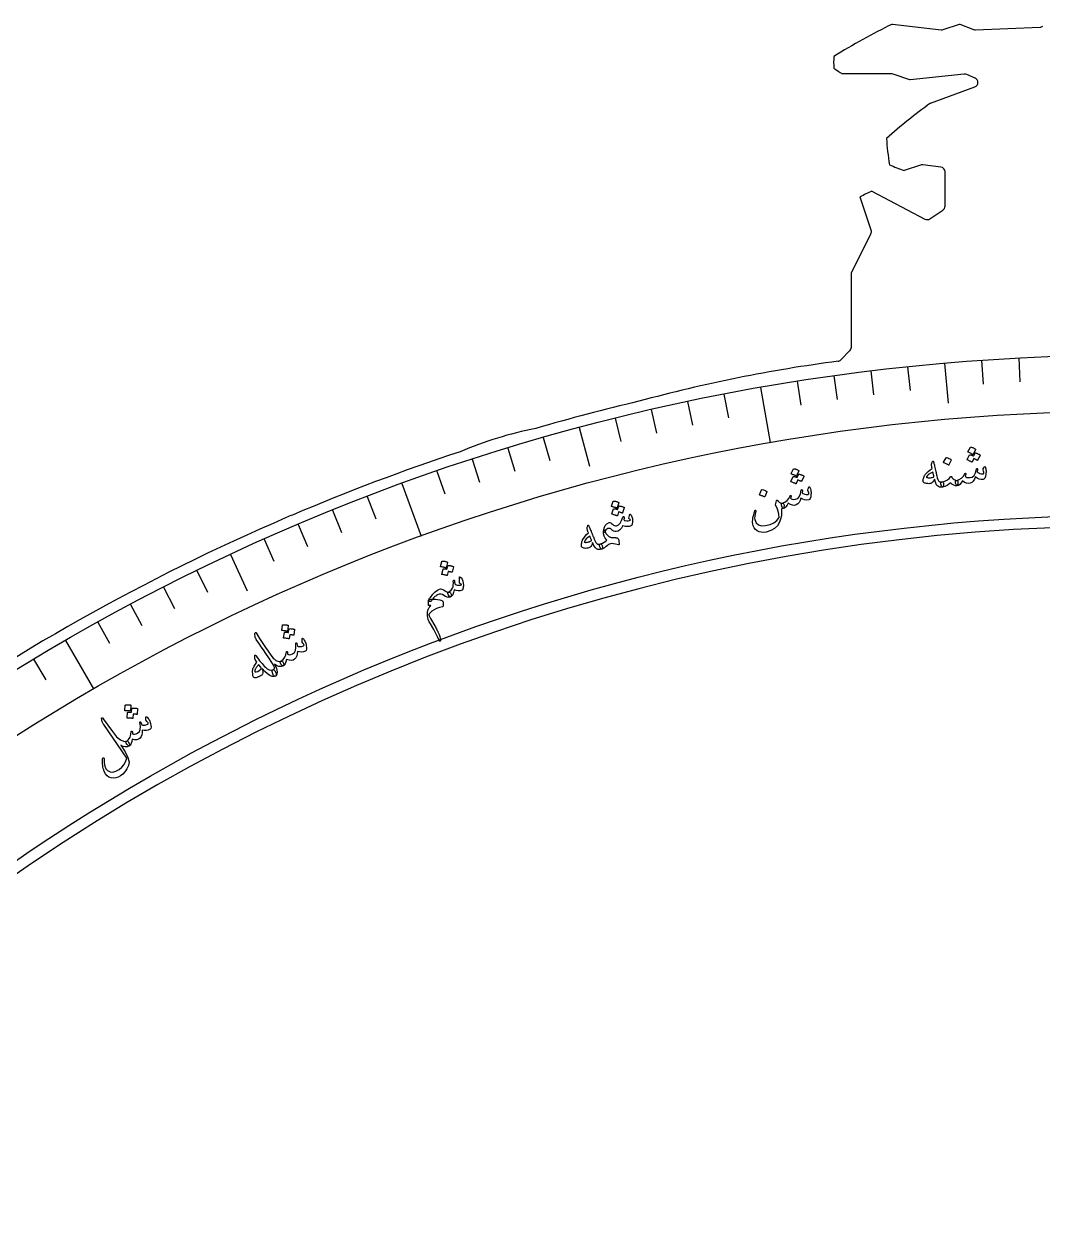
# Model space of a CAD drawing. Header units: millimetres. Extents: x -68 to 67, y -67 to 79.
# Drawn here: x -34.89 to -2.75, y 39.54 to 77.59 of the extents above; entities that cross this region are included whole.
import ezdxf

# ---------------------------------------------------------------- set-up
doc = ezdxf.new("R2010")
doc.units = ezdxf.units.MM
for name, color, linetype in [('CUT_INNER', 6, 'Continuous'), ('CUT_OUTER', 1, 'Continuous'), ('ENGRAVE', 7, 'Continuous'), ('ENGRAVE_FINE', 8, 'Continuous'), ('TEXT', 5, 'Continuous')]:
    doc.layers.add(name, color=color, linetype=linetype)

msp = doc.modelspace()

# ---------------------------------------------------------------- linework, layer by layer
at = {"layer": 'CUT_INNER'}
msp.add_arc((0.0001, -0.0002), 61.7624, 92.285139, 12.656461, dxfattribs=at)
at = {"layer": 'CUT_OUTER'}
for points in [[(-7.5012, 77.589), (-7.4974, 77.5888), (-5.9644, 77.4088)], [(-5.8996, 77.4155), (-5.3806, 77.588), (-5.3771, 77.589), (-5.3736, 77.5878), (-4.9453, 77.4169)], [(-4.8832, 77.4063), (-2.8401, 77.4946)], [(-7.5256, 76.0192), (-9.0676, 76.0192), (-9.0713, 76.0194)], [(-5.2309, 76.0151), (-6.9431, 75.8353), (-6.9471, 75.8351), (-6.9509, 75.8362), (-7.4782, 76.0115)], [(-4.892, 75.8907), (-5.1562, 76.0038)], [(-6.3003, 75.0956), (-6.2967, 75.0972), (-4.8992, 75.6121)], [(-6.6095, 73.1457), (-7.1278, 72.9727), (-7.1314, 72.9717)], [(-5.9701, 73.0805), (-6.5434, 73.1523)], [(-5.8387, 71.8516), (-5.8387, 72.9316)], [(-8.1473, 72.3254), (-8.1441, 72.3239), (-6.4719, 71.4431)], [(-8.1669, 71.0913), (-8.516, 72.1372), (-8.5169, 72.1405)], [(-6.3187, 71.451), (-5.9055, 71.7269)], [(-8.7939, 67.4001), (-8.7939, 69.7362), (-8.7937, 69.7396), (-8.7923, 69.7428), (-8.1751, 70.9767)], [(-9.1304, 67.0015), (-8.8378, 67.2941)]]:
    msp.add_lwpolyline(points, dxfattribs=at)
for centre, radius, start, end in [((2.0102, 58.1109), 21.6763, 116.02678, 121.59987), ((-5.9469, 77.5578), 0.15, 263.30588, 288.39307), ((-4.8897, 77.5562), 0.15, 248.24193, 272.47454), ((-2.8466, 77.6445), 0.15, 272.47454, 308.70065), ((-5.6274, 76.3888), 3.725, 177.16143, 182.8399), ((-7.3487, 78.8964), 3.3534, 233.40227, 239.0894), ((-7.5256, 75.8692), 0.15, 71.60693, 90), ((-5.2152, 75.8659), 0.15, 66.83029, 95.99409), ((-4.951, 75.7528), 0.15, 290.2269, 66.83029), ((3.9793, 60.8292), 17.5842, 125.77456, 131.5568), ((0.7851, 74.5094), 8.4865, 183.52703, 189.17246), ((-5.5361, 77.6229), 4.9171, 245.27297, 251.06888), ((-6.562, 73.0034), 0.15, 82.86209, 108.45588), ((-5.9887, 72.9316), 0.15, 360, 82.86209), ((-6.4099, 68.3885), 4.3033, 113.81215, 119.31762), ((-5.9887, 71.8516), 0.15, 303.72227, 360), ((-6.402, 71.5758), 0.15, 242.22238, 303.72227), ((-8.3092, 71.0438), 0.15, 333.42298, 18.45588), ((-8.9439, 67.4001), 0.15, 315, 0), ((-9.2365, 67.1075), 0.15, 280.73818, 315), ((-3.2237, 20.8955), 46.4518, 97.40256, 105.31558), ((-0.1552, 0.5838), 66.8959, 103.25483, 106.138335), ((-16.3985, 53.0248), 12.0503, 101.25034, 113.11829), ((-0.0874, 0.2382), 67.2463, 108.235035, 113.057868), ((-0.0011, 0.0012), 67.4984, 113.224605, 137.812648), ((-26.0329, 60.9236), 1.2516, 108.26127, 117.87993)]:
    msp.add_arc(centre, radius, start, end, dxfattribs=at)
at = {"layer": 'ENGRAVE'}
for points in [[(-5.853, 66.9002), (-5.743, 65.6428)], [(-11.6615, 66.1355), (-11.3546, 64.3952)], [(-17.3812, 64.8675), (-17.0545, 63.6482)], [(-22.9686, 63.1058), (-22.3642, 61.4452)], [(-28.3812, 60.8638), (-27.8478, 59.7198)], [(-33.5779, 58.1586), (-32.6943, 56.6282)]]:
    msp.add_lwpolyline(points, dxfattribs=at)
for radius in [67.1557, 65.3886, 62.1068]:
    msp.add_circle((0, 0), radius, dxfattribs=at)
at = {"layer": 'ENGRAVE_FINE'}
for points in [[(-4.6845, 66.9922), (-4.6317, 66.2367)], [(-3.5147, 67.0637), (-3.475, 66.3074)], [(-8.1842, 66.6552), (-8.0919, 65.9035)], [(-7.0197, 66.7879), (-6.9405, 66.0347)], [(-10.5055, 66.329), (-10.387, 65.5809)], [(-9.3463, 66.5022), (-9.2409, 65.7522)], [(-12.8139, 65.9219), (-12.6694, 65.1785)], [(-13.9625, 65.6882), (-13.805, 64.9474)], [(-16.2464, 65.1609), (-16.0632, 64.4261)], [(-15.1068, 65.4346), (-14.9364, 64.6966)], [(-18.5106, 64.5543), (-18.3019, 63.8262)], [(-19.6344, 64.2214), (-19.413, 63.4971)], [(-20.7523, 63.8689), (-20.5182, 63.1486)], [(-21.8638, 63.497), (-21.6172, 62.7809)], [(-24.0665, 62.6953), (-23.7951, 61.9882)], [(-25.157, 62.2657), (-24.8733, 61.5635)], [(-26.2398, 61.8172), (-25.9439, 61.12)], [(-27.3147, 61.3498), (-27.0067, 60.658)], [(-29.4391, 60.3592), (-29.1071, 59.6785)], [(-30.4881, 59.8362), (-30.1442, 59.1614)], [(-31.5277, 59.295), (-31.1722, 58.6263)], [(-32.5578, 58.7357), (-32.1906, 58.0733)], [(-34.5878, 57.5637), (-34.1977, 56.9145)]]:
    msp.add_lwpolyline(points, dxfattribs=at)
at = {"layer": 'TEXT'}
for points in [[(-5.8035, 63.9192), (-5.8013, 63.9218), (-5.7981, 63.9235), (-5.7939, 63.9243), (-5.7886, 63.9244), (-5.7504, 63.9129), (-5.7141, 63.8979), (-5.6796, 63.8794), (-5.6469, 63.8574), (-5.6437, 63.8539), (-5.642, 63.8503), (-5.642, 63.8465), (-5.6437, 63.8425), (-5.7199, 63.6917), (-5.7229, 63.688), (-5.7271, 63.6868), (-5.7325, 63.6881), (-5.739, 63.6919), (-5.7446, 63.6952), (-5.7535, 63.7001), (-5.7657, 63.7065), (-5.7811, 63.7146), (-5.7999, 63.7243), (-5.8225, 63.7355), (-5.8488, 63.7483), (-5.8789, 63.7626), (-5.8829, 63.765), (-5.8851, 63.7677), (-5.8854, 63.7705), (-5.8837, 63.7735)], [(-4.8883, 64.0658), (-4.8861, 64.0683), (-4.8829, 64.07), (-4.8787, 64.0708), (-4.8734, 64.0707), (-4.8542, 64.0652), (-4.8355, 64.0589), (-4.8173, 64.0519), (-4.7997, 64.0441), (-4.7825, 64.0354), (-4.7656, 64.0258), (-4.749, 64.0152), (-4.7327, 64.0036), (-4.7294, 64), (-4.7278, 63.9959), (-4.7279, 63.9916), (-4.7295, 63.9868), (-4.8099, 63.8369), (-4.8122, 63.8349), (-4.8159, 63.8346), (-4.8209, 63.8361), (-4.8272, 63.8394), (-4.8314, 63.8417), (-4.8379, 63.8452), (-4.8468, 63.85), (-4.858, 63.856), (-4.8716, 63.8631), (-4.8875, 63.8713), (-4.9058, 63.8804), (-4.9264, 63.8905), (-4.9846, 63.78), (-4.9877, 63.7771), (-4.9919, 63.7766), (-4.9973, 63.7783), (-5.0038, 63.7823), (-5.0094, 63.7856), (-5.0182, 63.7906), (-5.0303, 63.7972), (-5.0456, 63.8055), (-5.0644, 63.8154), (-5.0868, 63.8268), (-5.113, 63.8399), (-5.1429, 63.8545), (-5.1461, 63.8571), (-5.1476, 63.8598), (-5.1475, 63.8627), (-5.1457, 63.8657), (-5.0636, 64.0086), (-5.0614, 64.0111), (-5.0582, 64.0128), (-5.0539, 64.0136), (-5.0487, 64.0136), (-5.0351, 64.0097), (-5.0215, 64.0055), (-5.0081, 64.0009), (-4.9947, 63.996), (-4.9816, 63.9906), (-4.9688, 63.9845), (-4.9563, 63.9779), (-4.9441, 63.9706)], [(-5.0348, 64.2514), (-5.0326, 64.2539), (-5.0294, 64.2556), (-5.0251, 64.2564), (-5.0199, 64.2563), (-5.0005, 64.2508), (-4.9818, 64.2446), (-4.9636, 64.2376), (-4.9459, 64.2299), (-4.9286, 64.2212), (-4.9117, 64.2117), (-4.895, 64.2011), (-4.8786, 64.1896), (-4.8745, 64.1853), (-4.8722, 64.1811), (-4.8719, 64.1769), (-4.8735, 64.1729), (-4.9538, 64.0229), (-4.957, 64.02), (-4.9612, 64.0194), (-4.9666, 64.0212), (-4.9731, 64.0251), (-4.9788, 64.0285), (-4.9876, 64.0335), (-4.9997, 64.0401), (-5.0151, 64.0484), (-5.0339, 64.0583), (-5.0565, 64.0698), (-5.0827, 64.0828), (-5.1127, 64.0975), (-5.1167, 64.1), (-5.1189, 64.1027), (-5.1191, 64.1055), (-5.1174, 64.1085)], [(-10.6231, 63.5668), (-10.6211, 63.5695), (-10.618, 63.5715), (-10.6139, 63.5726), (-10.6086, 63.573), (-10.5889, 63.5693), (-10.5697, 63.5647), (-10.5509, 63.5593), (-10.5326, 63.5531), (-10.5147, 63.5461), (-10.4969, 63.538), (-10.4794, 63.5289), (-10.4621, 63.5189), (-10.4576, 63.5149), (-10.455, 63.5109), (-10.4543, 63.5069), (-10.4555, 63.5027), (-10.5225, 63.3462), (-10.5253, 63.3431), (-10.5295, 63.3422), (-10.535, 63.3434), (-10.5419, 63.3468), (-10.5478, 63.3497), (-10.5571, 63.3539), (-10.5697, 63.3594), (-10.5857, 63.3663), (-10.6053, 63.3745), (-10.6288, 63.384), (-10.6561, 63.3947), (-10.6872, 63.4067), (-10.6915, 63.4089), (-10.6938, 63.4113), (-10.6943, 63.4141), (-10.6929, 63.4172)], [(-6.2296, 63.7956), (-6.2196, 63.8085), (-6.211, 63.8107), (-6.2037, 63.8024), (-6.1978, 63.7836), (-6.1954, 63.7721), (-6.1918, 63.7562), (-6.1871, 63.7359), (-6.1813, 63.7112), (-6.1744, 63.6819), (-6.1665, 63.6477), (-6.1577, 63.6086), (-6.148, 63.5646), (-6.1384, 63.5213), (-6.1298, 63.4826), (-6.1223, 63.4485), (-6.1158, 63.4188), (-6.1104, 63.3938), (-6.106, 63.3735), (-6.1027, 63.358), (-6.1004, 63.3473), (-6.0842, 63.2797), (-6.0652, 63.2278), (-6.0436, 63.1916), (-6.0191, 63.1711), (-6.0026, 63.1638), (-5.9831, 63.1598), (-5.9606, 63.1592), (-5.9351, 63.162), (-5.9197, 63.1609), (-5.9074, 63.1546), (-5.8982, 63.143), (-5.892, 63.1262), (-5.8884, 63.1056), (-5.8872, 63.0845), (-5.8882, 63.0629), (-5.8916, 63.0409), (-5.8968, 63.0219), (-5.9031, 63.0076), (-5.9106, 62.9979), (-5.9192, 62.9928), (-5.9682, 62.9887), (-6.0112, 62.9936), (-6.0482, 63.0076), (-6.0794, 63.0307), (-6.1071, 63.0663), (-6.1318, 63.1143), (-6.1536, 63.1746), (-6.1723, 63.2474), (-6.1944, 63.1998), (-6.2178, 63.1618), (-6.2427, 63.1334), (-6.269, 63.1145), (-6.291, 63.1065), (-6.3173, 63.1017), (-6.348, 63.0999), (-6.383, 63.1012), (-6.4202, 63.1057), (-6.4518, 63.1122), (-6.4776, 63.1208), (-6.4977, 63.1313), (-6.5145, 63.1451), (-6.5263, 63.1601), (-6.5329, 63.1764), (-6.5345, 63.1939), (-6.5324, 63.2162), (-6.5275, 63.2411), (-6.5198, 63.2687), (-6.5093, 63.299), (-6.4972, 63.3295), (-6.4864, 63.354), (-6.4769, 63.3724), (-6.4687, 63.3847), (-6.4212, 63.4365), (-6.3686, 63.4859), (-6.311, 63.5329), (-6.2483, 63.5776), (-6.2543, 63.6134), (-6.2591, 63.6443), (-6.2628, 63.6704), (-6.2652, 63.6916), (-6.2659, 63.7096), (-6.2643, 63.7258), (-6.2604, 63.7405), (-6.2541, 63.7534)], [(-4.594, 63.6428), (-4.5901, 63.6459), (-4.5852, 63.6453), (-4.5793, 63.641), (-4.5724, 63.633), (-4.5647, 63.6191), (-4.5581, 63.599), (-4.5528, 63.5726), (-4.5487, 63.54), (-4.5454, 63.5029), (-4.5448, 63.4665), (-4.5469, 63.4308), (-4.5516, 63.396), (-4.5677, 63.3276), (-4.5875, 63.2779), (-4.6109, 63.2469), (-4.6381, 63.2345), (-4.7044, 63.2335), (-4.7668, 63.2462), (-4.8253, 63.2727), (-4.88, 63.3128), (-4.9098, 63.2406), (-4.9473, 63.1831), (-4.9925, 63.1404), (-5.0454, 63.1124), (-5.1025, 63.1026), (-5.1618, 63.1124), (-5.2236, 63.1419), (-5.2877, 63.1911), (-5.3307, 63.1253), (-5.3743, 63.0772), (-5.4183, 63.0468), (-5.4629, 63.034), (-5.4725, 63.0384), (-5.4825, 63.0532), (-5.4929, 63.0783), (-5.5038, 63.1139), (-5.5097, 63.1493), (-5.5074, 63.1761), (-5.4966, 63.1941), (-5.4776, 63.2033), (-5.3928, 63.2304), (-5.3202, 63.275), (-5.2599, 63.3372), (-5.2119, 63.4171), (-5.2093, 63.4214), (-5.2063, 63.4246), (-5.2031, 63.4267), (-5.1995, 63.4276), (-5.1949, 63.4275), (-5.1908, 63.4264), (-5.1871, 63.4243), (-5.1838, 63.4213), (-5.1812, 63.4113), (-5.1839, 63.3938), (-5.1919, 63.3688), (-5.2052, 63.3362), (-5.1824, 63.3138), (-5.1487, 63.2987), (-5.104, 63.2908), (-5.0483, 63.2902), (-4.9806, 63.3101), (-4.924, 63.362), (-4.8785, 63.4458), (-4.8442, 63.5617), (-4.8425, 63.5676), (-4.8402, 63.572), (-4.8373, 63.5747), (-4.8339, 63.5758), (-4.8285, 63.5757), (-4.8238, 63.5746), (-4.8197, 63.5726), (-4.8163, 63.5695), (-4.8136, 63.565), (-4.8118, 63.5604), (-4.811, 63.5557), (-4.8111, 63.551), (-4.824, 63.4705), (-4.8005, 63.4526), (-4.7727, 63.4374), (-4.7406, 63.4249), (-4.7043, 63.4151), (-4.6693, 63.4095), (-4.6429, 63.4097), (-4.6252, 63.4156), (-4.6163, 63.4273), (-4.6143, 63.4442), (-4.6178, 63.4678), (-4.6268, 63.4982), (-4.6412, 63.5352), (-4.64, 63.5461), (-4.6317, 63.5676), (-4.6164, 63.5998), (-4.594, 63.6428)], [(-10.4609, 63.3947), (-10.459, 63.3974), (-10.4559, 63.3993), (-10.4518, 63.4005), (-10.4465, 63.4009), (-10.4269, 63.3971), (-10.4077, 63.3924), (-10.389, 63.387), (-10.3708, 63.3808), (-10.3529, 63.3737), (-10.3352, 63.3656), (-10.3178, 63.3565), (-10.3005, 63.3464), (-10.2969, 63.343), (-10.295, 63.3391), (-10.2946, 63.3348), (-10.2959, 63.3299), (-10.3628, 63.1736), (-10.365, 63.1713), (-10.3686, 63.1707), (-10.3737, 63.1718), (-10.3803, 63.1745), (-10.3847, 63.1765), (-10.3915, 63.1794), (-10.4007, 63.1834), (-10.4125, 63.1884), (-10.4266, 63.1943), (-10.4432, 63.201), (-10.4622, 63.2085), (-10.4836, 63.2168), (-10.5319, 63.1016), (-10.5347, 63.0985), (-10.5389, 63.0976), (-10.5444, 63.0988), (-10.5512, 63.1022), (-10.5571, 63.105), (-10.5663, 63.1092), (-10.5789, 63.1148), (-10.5949, 63.1217), (-10.6145, 63.1299), (-10.6378, 63.1393), (-10.6651, 63.1501), (-10.6961, 63.1621), (-10.6995, 63.1643), (-10.7013, 63.1669), (-10.7014, 63.1698), (-10.6999, 63.1729), (-10.6305, 63.3224), (-10.6286, 63.3252), (-10.6255, 63.3271), (-10.6214, 63.3283), (-10.6161, 63.3287), (-10.6022, 63.326), (-10.5884, 63.323), (-10.5746, 63.3197), (-10.5609, 63.3159), (-10.5473, 63.3117), (-10.534, 63.3068), (-10.521, 63.3012), (-10.5082, 63.295)], [(-6.2238, 63.4642), (-6.2898, 63.4342), (-6.3448, 63.3996), (-6.3888, 63.3607), (-6.422, 63.3174), (-6.4239, 63.3117), (-6.4233, 63.3068), (-6.4201, 63.3026), (-6.4144, 63.2992), (-6.394, 63.2928), (-6.3721, 63.2885), (-6.3487, 63.2864), (-6.324, 63.2864), (-6.2978, 63.2886), (-6.2701, 63.293), (-6.241, 63.2995), (-6.2104, 63.3081), (-6.2058, 63.3101), (-6.201, 63.3133), (-6.1961, 63.3177), (-6.191, 63.3233), (-6.1937, 63.3386), (-6.1967, 63.3545), (-6.2002, 63.3711), (-6.2041, 63.3884), (-6.2084, 63.4064), (-6.2131, 63.425), (-6.2183, 63.4443), (-6.2238, 63.4642)], [(-5.4776, 63.2033), (-5.4623, 63.1998), (-5.451, 63.1957), (-5.4436, 63.191), (-5.4402, 63.1857), (-5.4381, 63.1773), (-5.4367, 63.167), (-5.4361, 63.1548), (-5.4363, 63.1405), (-5.4395, 63.0947), (-5.4451, 63.0616), (-5.4529, 63.0414), (-5.4629, 63.034), (-5.5141, 63.0368), (-5.5665, 63.0539), (-5.6202, 63.0852), (-5.6752, 63.1309), (-5.7193, 63.0806), (-5.7746, 63.0408), (-5.8412, 63.0116), (-5.9192, 62.9928), (-5.9279, 62.9938), (-5.9353, 62.9984), (-5.9413, 63.0067), (-5.9461, 63.0187), (-5.9686, 63.0963), (-5.971, 63.1049), (-5.9712, 63.1145), (-5.9691, 63.125), (-5.9648, 63.1364), (-5.9594, 63.1455), (-5.9526, 63.1527), (-5.9445, 63.1583), (-5.9351, 63.162), (-5.8417, 63.1849), (-5.7662, 63.2174), (-5.7086, 63.2596), (-5.6687, 63.3115), (-5.6642, 63.3186), (-5.6585, 63.3238), (-5.6517, 63.3273), (-5.6438, 63.3289), (-5.6363, 63.3285), (-5.6307, 63.3258), (-5.6271, 63.3208), (-5.6254, 63.3135), (-5.6245, 63.3065), (-5.6233, 63.3004), (-5.6216, 63.2954), (-5.6196, 63.2913), (-5.5847, 63.2561), (-5.5494, 63.2297), (-5.5137, 63.2121), (-5.4776, 63.2033)], [(-11.623, 62.9059), (-11.6211, 62.9087), (-11.6181, 62.9107), (-11.614, 62.9119), (-11.6088, 62.9124), (-11.5698, 62.9045), (-11.5323, 62.8929), (-11.4964, 62.8776), (-11.462, 62.8587), (-11.4584, 62.8555), (-11.4564, 62.852), (-11.4561, 62.8483), (-11.4574, 62.8442), (-11.5191, 62.687), (-11.5217, 62.6831), (-11.5258, 62.6815), (-11.5312, 62.6823), (-11.5381, 62.6855), (-11.544, 62.6882), (-11.5533, 62.6923), (-11.5659, 62.6976), (-11.5819, 62.7043), (-11.6015, 62.7122), (-11.625, 62.7213), (-11.6523, 62.7315), (-11.6834, 62.743), (-11.6877, 62.7451), (-11.6901, 62.7476), (-11.6906, 62.7503), (-11.6892, 62.7535)], [(-10.1308, 62.999), (-10.1272, 63.0024), (-10.1222, 63.0023), (-10.116, 62.9985), (-10.1085, 62.9911), (-10.0995, 62.978), (-10.0913, 62.9585), (-10.0837, 62.9327), (-10.0767, 62.9006), (-10.0702, 62.8639), (-10.0665, 62.8277), (-10.0654, 62.792), (-10.0671, 62.7568), (-10.0771, 62.6873), (-10.0925, 62.6361), (-10.1132, 62.6031), (-10.1391, 62.5884), (-10.2051, 62.5816), (-10.2684, 62.5889), (-10.329, 62.6101), (-10.3869, 62.6454), (-10.4104, 62.5708), (-10.4427, 62.5103), (-10.484, 62.4637), (-10.5343, 62.4312), (-10.5902, 62.4165), (-10.6502, 62.4211), (-10.7143, 62.4451), (-10.7824, 62.4885), (-10.8196, 62.4192), (-10.8588, 62.3675), (-10.9, 62.3333), (-10.9433, 62.3167), (-10.9532, 62.3203), (-10.9645, 62.3341), (-10.9771, 62.3582), (-10.991, 62.3927), (-11, 62.4275), (-11, 62.4544), (-10.9909, 62.4732), (-10.9727, 62.4841), (-10.8906, 62.5185), (-10.8222, 62.5692), (-10.7676, 62.6365), (-10.7266, 62.7202), (-10.7244, 62.7248), (-10.7218, 62.7283), (-10.7187, 62.7306), (-10.7152, 62.7318), (-10.7107, 62.7321), (-10.7065, 62.7313), (-10.7026, 62.7296), (-10.699, 62.7269), (-10.6956, 62.7172), (-10.6968, 62.6995), (-10.7025, 62.6738), (-10.7129, 62.6402), (-10.6883, 62.6199), (-10.6534, 62.6078), (-10.6082, 62.6039), (-10.5526, 62.6081), (-10.4869, 62.6339), (-10.435, 62.6905), (-10.3971, 62.778), (-10.373, 62.8964), (-10.3718, 62.9025), (-10.3699, 62.907), (-10.3673, 62.9099), (-10.3639, 62.9113), (-10.3586, 62.9117), (-10.3538, 62.9111), (-10.3496, 62.9094), (-10.3459, 62.9066), (-10.3428, 62.9023), (-10.3406, 62.8979), (-10.3394, 62.8933), (-10.3391, 62.8886), (-10.3449, 62.8073), (-10.3199, 62.7916), (-10.2909, 62.7789), (-10.2579, 62.7692), (-10.2209, 62.7626), (-10.1854, 62.7601), (-10.1592, 62.7625), (-10.1421, 62.77), (-10.1342, 62.7824), (-10.1337, 62.7994), (-10.1393, 62.8227), (-10.1509, 62.8521), (-10.1685, 62.8877), (-10.1682, 62.8987), (-10.1618, 62.9208), (-10.1494, 62.9543), (-10.1308, 62.999)], [(-16.3056, 62.5466), (-16.3039, 62.5495), (-16.301, 62.5517), (-16.2969, 62.5533), (-16.2917, 62.5542), (-16.2717, 62.5522), (-16.2521, 62.5494), (-16.2329, 62.5457), (-16.214, 62.5412), (-16.1955, 62.5357), (-16.1771, 62.5293), (-16.1587, 62.5219), (-16.1405, 62.5134), (-16.1357, 62.5099), (-16.1327, 62.5062), (-16.1317, 62.5022), (-16.1326, 62.4979), (-16.1855, 62.336), (-16.1881, 62.3326), (-16.1922, 62.3313), (-16.1978, 62.3321), (-16.205, 62.3348), (-16.2111, 62.3371), (-16.2208, 62.3405), (-16.2339, 62.3449), (-16.2505, 62.3503), (-16.2708, 62.3567), (-16.2951, 62.364), (-16.3233, 62.3723), (-16.3555, 62.3814), (-16.3599, 62.3832), (-16.3625, 62.3854), (-16.3632, 62.3882), (-16.3621, 62.3914)], [(-16.1284, 62.3898), (-16.1267, 62.3927), (-16.1238, 62.3949), (-16.1197, 62.3964), (-16.1145, 62.3973), (-16.0945, 62.3952), (-16.075, 62.3924), (-16.0558, 62.3887), (-16.0371, 62.3841), (-16.0186, 62.3786), (-16.0002, 62.3721), (-15.982, 62.3646), (-15.9638, 62.3561), (-15.96, 62.3531), (-15.9577, 62.3494), (-15.9569, 62.3451), (-15.9578, 62.3401), (-16.0108, 62.1784), (-16.0127, 62.1759), (-16.0163, 62.175), (-16.0215, 62.1756), (-16.0283, 62.1778), (-16.0328, 62.1793), (-16.0399, 62.1816), (-16.0495, 62.1847), (-16.0616, 62.1887), (-16.0763, 62.1933), (-16.0934, 62.1985), (-16.1131, 62.2042), (-16.1352, 62.2106), (-16.1732, 62.0915), (-16.1757, 62.0881), (-16.1798, 62.0868), (-16.1854, 62.0876), (-16.1926, 62.0903), (-16.1987, 62.0926), (-16.2083, 62.096), (-16.2214, 62.1004), (-16.2379, 62.1058), (-16.2582, 62.1122), (-16.2824, 62.1195), (-16.3105, 62.1278), (-16.3426, 62.1369), (-16.3462, 62.1389), (-16.3482, 62.1413), (-16.3486, 62.1441), (-16.3473, 62.1474), (-16.2914, 62.3026), (-16.2896, 62.3055), (-16.2868, 62.3077), (-16.2827, 62.3092), (-16.2775, 62.3101), (-16.2634, 62.3087), (-16.2493, 62.307), (-16.2352, 62.3048), (-16.2212, 62.3023), (-16.2073, 62.2993), (-16.1935, 62.2956), (-16.18, 62.2913), (-16.1667, 62.2863)], [(-11.1551, 62.563), (-11.1508, 62.5743), (-11.1447, 62.5802), (-11.1366, 62.5807), (-11.1267, 62.5757), (-11.1207, 62.5713), (-11.1138, 62.5656), (-11.106, 62.5586), (-11.0973, 62.5503), (-11.0877, 62.5408), (-11.0774, 62.5303), (-11.0665, 62.5187), (-11.055, 62.506), (-11.0391, 62.4929), (-11.0202, 62.4848), (-10.998, 62.4819), (-10.9727, 62.4841), (-10.9549, 62.4847), (-10.9404, 62.4797), (-10.9292, 62.4691), (-10.9214, 62.4528), (-10.9169, 62.4346), (-10.9151, 62.4142), (-10.916, 62.3916), (-10.9197, 62.3669), (-10.9245, 62.3459), (-10.93, 62.3306), (-10.9363, 62.3209), (-10.9433, 62.3167), (-11.0006, 62.3067), (-10.9942, 62.1978), (-11.0019, 62.0907), (-11.024, 61.9855), (-11.0601, 61.8819), (-11.1241, 61.7741), (-11.2162, 61.6869), (-11.3363, 61.6203), (-11.4847, 61.5741), (-11.5636, 61.5632), (-11.637, 61.5667), (-11.7048, 61.5845), (-11.7672, 61.6168), (-11.8199, 61.6605), (-11.8603, 61.7119), (-11.8886, 61.7713), (-11.9046, 61.8385), (-11.9079, 61.876), (-11.9077, 61.9174), (-11.9041, 61.9627), (-11.897, 62.012), (-11.8867, 62.0651), (-11.8735, 62.122), (-11.8572, 62.1827), (-11.8378, 62.2472), (-11.8357, 62.2526), (-11.8329, 62.2568), (-11.8294, 62.2596), (-11.8252, 62.2611), (-11.8191, 62.2618), (-11.8137, 62.2614), (-11.8091, 62.2598), (-11.8053, 62.2572), (-11.8017, 62.2527), (-11.8, 62.2472), (-11.8003, 62.2405), (-11.8025, 62.2328), (-11.8263, 62.144), (-11.8406, 62.0713), (-11.8455, 62.0145), (-11.8411, 61.9737), (-11.7972, 61.87), (-11.7258, 61.803), (-11.6268, 61.7726), (-11.5001, 61.7786), (-11.359, 61.8149), (-11.2403, 61.8691), (-11.1439, 61.9413), (-11.0698, 62.0317), (-11.0795, 62.1411), (-11.0996, 62.2388), (-11.1303, 62.3247), (-11.1717, 62.399), (-11.1785, 62.4098), (-11.1833, 62.4185), (-11.186, 62.4248), (-11.1866, 62.4289)], [(-16.5705, 61.5898), (-16.5777, 61.5769), (-16.5837, 61.5677), (-16.5885, 61.5623), (-16.5921, 61.5606), (-16.6033, 61.5637), (-16.6108, 61.5702), (-16.6146, 61.5802), (-16.6147, 61.5936), (-16.5946, 61.6963), (-16.5575, 61.7771), (-16.5034, 61.836), (-16.4323, 61.873), (-16.4085, 61.8751), (-16.3826, 61.8671), (-16.3546, 61.8493), (-16.3244, 61.8215), (-16.2957, 61.7955), (-16.2652, 61.7791), (-16.2327, 61.7721), (-16.1984, 61.7747), (-16.1409, 61.801), (-16.0889, 61.8545), (-16.0424, 61.9349), (-16.0013, 62.0424), (-15.9955, 62.054), (-15.9888, 62.0607), (-15.9811, 62.0626), (-15.9723, 62.0596), (-15.9637, 62.052), (-15.9587, 62.0412), (-15.9574, 62.0273), (-15.9596, 62.0103), (-15.9631, 61.9937), (-15.9653, 61.981), (-15.9664, 61.9723), (-15.9663, 61.9676), (-15.961, 61.9546), (-15.9526, 61.9448), (-15.9411, 61.9383), (-15.9265, 61.935), (-15.8754, 61.9304), (-15.8316, 61.9315), (-15.7952, 61.9383), (-15.766, 61.9507), (-15.7633, 61.9577), (-15.7702, 61.9691), (-15.7869, 61.9848), (-15.8132, 62.0049), (-15.816, 62.0071), (-15.8178, 62.0096), (-15.8184, 62.0124), (-15.8178, 62.0154), (-15.779, 62.1402), (-15.7767, 62.1429), (-15.774, 62.1439), (-15.7709, 62.1434), (-15.7674, 62.1412), (-15.7352, 62.1075), (-15.7129, 62.0596), (-15.7005, 61.9975), (-15.6979, 61.9212), (-15.6986, 61.9004), (-15.6999, 61.881), (-15.7019, 61.8631), (-15.7044, 61.8466), (-15.7075, 61.8316), (-15.7113, 61.8183), (-15.7158, 61.8066), (-15.721, 61.7966), (-15.7333, 61.7803), (-15.7502, 61.7677), (-15.7717, 61.7588), (-15.7979, 61.7536), (-15.8585, 61.7497), (-15.913, 61.7513), (-15.9613, 61.7583), (-16.0036, 61.7708), (-16.0061, 61.7722), (-16.0087, 61.7719), (-16.0114, 61.7699), (-16.0141, 61.7661), (-16.0486, 61.6966), (-16.0927, 61.6437), (-16.1465, 61.6076), (-16.21, 61.5881), (-16.2479, 61.5884), (-16.2867, 61.6011), (-16.3264, 61.6262), (-16.367, 61.6638), (-16.382, 61.6765), (-16.3977, 61.6854), (-16.4141, 61.6905), (-16.4312, 61.6916), (-16.4727, 61.6846), (-16.5086, 61.6695), (-16.5389, 61.6464), (-16.5636, 61.6152), (-16.5676, 61.6075), (-16.57, 61.6007), (-16.571, 61.5948), (-16.5705, 61.5898)], [(-17.1085, 61.7737), (-17.1009, 61.7881), (-17.0928, 61.7918), (-17.0842, 61.7848), (-17.0751, 61.7673), (-17.0707, 61.7564), (-17.0645, 61.7413), (-17.0564, 61.7221), (-17.0464, 61.6988), (-17.0345, 61.6711), (-17.0209, 61.6388), (-17.0055, 61.6018), (-16.9884, 61.5601), (-16.9715, 61.5192), (-16.9564, 61.4825), (-16.9431, 61.4501), (-16.9316, 61.422), (-16.922, 61.3983), (-16.9142, 61.3791), (-16.9082, 61.3644), (-16.9041, 61.3542), (-16.8765, 61.2905), (-16.8489, 61.2426), (-16.8214, 61.2107), (-16.7938, 61.1947), (-16.7762, 61.1903), (-16.7563, 61.1898), (-16.734, 61.193), (-16.7094, 61.2001), (-16.6941, 61.2018), (-16.6809, 61.1976), (-16.6698, 61.1878), (-16.6608, 61.1723), (-16.6537, 61.1526), (-16.6489, 61.132), (-16.6462, 61.1106), (-16.6457, 61.0884), (-16.6476, 61.0688), (-16.6513, 61.0536), (-16.657, 61.0427), (-16.6646, 61.0362), (-16.7122, 61.0237), (-16.7554, 61.0212), (-16.7943, 61.0286), (-16.8289, 61.046), (-16.8624, 61.0763), (-16.895, 61.1193), (-16.9268, 61.175), (-16.9577, 61.2435), (-16.9713, 61.1928), (-16.9879, 61.1513), (-17.0075, 61.1191), (-17.0301, 61.096), (-17.0505, 61.0843), (-17.0756, 61.075), (-17.1055, 61.068), (-17.1402, 61.0632), (-17.1776, 61.0613), (-17.2098, 61.0623), (-17.2367, 61.0662), (-17.2584, 61.0731), (-17.2773, 61.0838), (-17.2914, 61.0966), (-17.3008, 61.1115), (-17.3053, 61.1285), (-17.3071, 61.1508), (-17.3066, 61.1762), (-17.3038, 61.2047), (-17.2986, 61.2363), (-17.292, 61.2685), (-17.2856, 61.2945), (-17.2793, 61.3142), (-17.2734, 61.3278), (-17.2355, 61.387), (-17.1922, 61.4447), (-17.1435, 61.5009), (-17.0894, 61.5557), (-17.1015, 61.5899), (-17.1116, 61.6196), (-17.1196, 61.6446), (-17.1257, 61.6651), (-17.1295, 61.6827), (-17.1307, 61.699), (-17.1293, 61.7141), (-17.1254, 61.7279)], [(-16.5599, 61.5868), (-16.5506, 61.5609), (-16.5341, 61.5327), (-16.5104, 61.5023), (-16.4795, 61.4696), (-16.4665, 61.458), (-16.4533, 61.4474), (-16.44, 61.4377), (-16.4267, 61.4291), (-16.4132, 61.4214), (-16.3997, 61.4148), (-16.386, 61.4092), (-16.3723, 61.4045), (-16.3662, 61.4032), (-16.3585, 61.4021), (-16.3491, 61.4013), (-16.3381, 61.4009), (-16.3255, 61.4007), (-16.3112, 61.4005), (-16.2952, 61.4004), (-16.2775, 61.4004), (-16.2634, 61.4002), (-16.25, 61.3996), (-16.2376, 61.3987), (-16.2261, 61.3974), (-16.2152, 61.3959), (-16.2047, 61.394), (-16.1947, 61.392), (-16.1851, 61.3897), (-16.1693, 61.3847), (-16.1567, 61.3762), (-16.1473, 61.3641), (-16.1411, 61.3486), (-16.131, 61.3032), (-16.1238, 61.2624), (-16.1195, 61.2262), (-16.1181, 61.1946), (-16.1188, 61.1817), (-16.1232, 61.1737), (-16.1314, 61.1705), (-16.1433, 61.1723), (-16.2312, 61.1926), (-16.3016, 61.205), (-16.3544, 61.2096), (-16.3895, 61.2065), (-16.4178, 61.1959), (-16.4501, 61.1785), (-16.4864, 61.154), (-16.5266, 61.1227), (-16.5467, 61.1061), (-16.566, 61.0912), (-16.5843, 61.0779), (-16.6017, 61.0661), (-16.6184, 61.056), (-16.6344, 61.0477), (-16.6498, 61.0411), (-16.6646, 61.0362), (-16.6756, 61.0359), (-16.6868, 61.0409), (-16.6983, 61.0513), (-16.71, 61.0669), (-16.7208, 61.0863), (-16.729, 61.1062), (-16.7347, 61.1266), (-16.7379, 61.1473), (-16.7375, 61.1664), (-16.7326, 61.1816), (-16.7232, 61.1928), (-16.7094, 61.2001), (-16.6429, 61.2275), (-16.5872, 61.2568), (-16.5423, 61.2881), (-16.508, 61.3212), (-16.5562, 61.3813), (-16.5898, 61.4468), (-16.6087, 61.5177), (-16.6129, 61.5941), (-16.602, 61.6419), (-16.5895, 61.6566), (-16.5755, 61.6382), (-16.5599, 61.5868)], [(-17.0458, 61.4482), (-17.1056, 61.4073), (-17.1539, 61.3638), (-17.1906, 61.3179), (-17.2157, 61.2695), (-17.2166, 61.2636), (-17.2152, 61.2589), (-17.2114, 61.2553), (-17.2052, 61.2528), (-17.1839, 61.25), (-17.1616, 61.2496), (-17.1383, 61.2516), (-17.1139, 61.2559), (-17.0884, 61.2625), (-17.0619, 61.2716), (-17.0344, 61.283), (-17.0058, 61.2968), (-17.0015, 61.2995), (-16.9973, 61.3035), (-16.9933, 61.3087), (-16.9893, 61.315), (-16.9945, 61.3296), (-17.0002, 61.3448), (-17.0065, 61.3606), (-17.0133, 61.3769), (-17.0206, 61.3939), (-17.0285, 61.4114), (-17.0369, 61.4295), (-17.0458, 61.4482)], [(-21.7102, 60.6515), (-21.7087, 60.6545), (-21.7061, 60.657), (-21.7022, 60.6589), (-21.6971, 60.6602), (-21.677, 60.66), (-21.6573, 60.6589), (-21.6379, 60.6569), (-21.6188, 60.6541), (-21.5999, 60.6503), (-21.581, 60.6455), (-21.5621, 60.6397), (-21.5433, 60.6328), (-21.5382, 60.6298), (-21.5349, 60.6263), (-21.5335, 60.6224), (-21.534, 60.6181), (-21.5721, 60.4522), (-21.5744, 60.4487), (-21.5783, 60.447), (-21.584, 60.4473), (-21.5913, 60.4494), (-21.5976, 60.4512), (-21.6075, 60.4536), (-21.6209, 60.4569), (-21.6379, 60.4608), (-21.6587, 60.4654), (-21.6834, 60.4706), (-21.7122, 60.4763), (-21.7449, 60.4826), (-21.7495, 60.484), (-21.7522, 60.486), (-21.7532, 60.4886), (-21.7524, 60.492)], [(-21.5202, 60.5108), (-21.5187, 60.5139), (-21.5161, 60.5163), (-21.5122, 60.5182), (-21.5071, 60.5195), (-21.4871, 60.5192), (-21.4674, 60.5181), (-21.448, 60.516), (-21.429, 60.5131), (-21.4102, 60.5093), (-21.3913, 60.5044), (-21.3725, 60.4986), (-21.3538, 60.4917), (-21.3497, 60.489), (-21.3471, 60.4855), (-21.346, 60.4813), (-21.3463, 60.4763), (-21.3845, 60.3106), (-21.3862, 60.308), (-21.3897, 60.3068), (-21.3949, 60.3069), (-21.4019, 60.3085), (-21.4065, 60.3096), (-21.4137, 60.3113), (-21.4235, 60.3135), (-21.4359, 60.3164), (-21.4509, 60.3197), (-21.4684, 60.3234), (-21.4884, 60.3274), (-21.511, 60.3318), (-21.538, 60.2098), (-21.5403, 60.2063), (-21.5442, 60.2046), (-21.5498, 60.2049), (-21.5571, 60.207), (-21.5634, 60.2088), (-21.5733, 60.2113), (-21.5867, 60.2145), (-21.6036, 60.2184), (-21.6243, 60.223), (-21.649, 60.2282), (-21.6776, 60.234), (-21.7103, 60.2402), (-21.7141, 60.2419), (-21.7163, 60.2441), (-21.7169, 60.2469), (-21.7159, 60.2503), (-21.6742, 60.4097), (-21.6728, 60.4127), (-21.6701, 60.4152), (-21.6662, 60.4171), (-21.6612, 60.4184), (-21.647, 60.4183), (-21.6329, 60.4178), (-21.6187, 60.4169), (-21.6045, 60.4156), (-21.5904, 60.4138), (-21.5765, 60.4114), (-21.5627, 60.4082), (-21.549, 60.4044)], [(-21.1589, 60.15), (-21.1584, 60.1582), (-21.156, 60.1631), (-21.1516, 60.1646), (-21.1454, 60.1628), (-21.1059, 60.1339), (-21.0743, 60.0887), (-21.0505, 60.0273), (-21.0345, 59.9496), (-21.0314, 59.9148), (-21.031, 59.8813), (-21.0333, 59.8491), (-21.0382, 59.8182), (-21.0455, 59.79), (-21.0536, 59.7683), (-21.0624, 59.7531), (-21.072, 59.7443), (-21.1322, 59.7248), (-21.1941, 59.7201), (-21.2578, 59.7303), (-21.3234, 59.7553), (-21.3408, 59.6675), (-21.3667, 59.5999), (-21.4013, 59.5525), (-21.4447, 59.5253), (-21.4522, 59.5252), (-21.4608, 59.53), (-21.4704, 59.5397), (-21.4811, 59.5543), (-21.5069, 59.6033), (-21.519, 59.6415), (-21.5175, 59.6687), (-21.5023, 59.6851), (-21.4583, 59.7101), (-21.4219, 59.7386), (-21.393, 59.7706), (-21.3716, 59.8062), (-21.357, 59.8484), (-21.3486, 59.9001), (-21.3462, 59.9615), (-21.35, 60.0324), (-21.3494, 60.0412), (-21.3466, 60.0481), (-21.3416, 60.053), (-21.3343, 60.056), (-21.3261, 60.0565), (-21.3199, 60.0536), (-21.3158, 60.0472), (-21.3137, 60.0373), (-21.3084, 59.9989), (-21.3028, 59.9685), (-21.2967, 59.946), (-21.2901, 59.9314), (-21.2809, 59.9223), (-21.266, 59.9144), (-21.2457, 59.9078), (-21.2197, 59.9023), (-21.1897, 59.8996), (-21.159, 59.9003), (-21.1275, 59.9045), (-21.0953, 59.9122), (-21.0952, 59.9123), (-21.0948, 59.9124), (-21.0943, 59.9126), (-21.0935, 59.9129), (-21.0929, 59.915), (-21.0939, 59.9182), (-21.0966, 59.9227), (-21.1009, 59.9283), (-21.1079, 59.9353), (-21.1185, 59.9441), (-21.1327, 59.9546), (-21.1505, 59.9668), (-21.1537, 59.9691), (-21.156, 59.9724), (-21.1574, 59.9768), (-21.1579, 59.9822)], [(-21.7886, 59.7781), (-21.7538, 59.7829), (-21.7115, 59.7746), (-21.6617, 59.7531), (-21.6044, 59.7185), (-21.5747, 59.7008), (-21.5487, 59.689), (-21.5263, 59.6831), (-21.5076, 59.6832), (-21.4625, 59.6821), (-21.433, 59.6609), (-21.419, 59.6195), (-21.4205, 59.558), (-21.4235, 59.5465), (-21.4294, 59.5368), (-21.4382, 59.5291), (-21.45, 59.5234), (-21.4955, 59.515), (-21.5437, 59.5216), (-21.5946, 59.5433), (-21.6483, 59.5801), (-21.6953, 59.6091), (-21.7448, 59.6208), (-21.7968, 59.6153), (-21.8512, 59.5924), (-21.8782, 59.5765), (-21.9039, 59.559), (-21.9284, 59.5399), (-21.9517, 59.5193), (-21.9736, 59.4971), (-21.9938, 59.4736), (-22.0123, 59.4486), (-22.0291, 59.4222), (-22.0452, 59.4014), (-22.0619, 59.3889), (-22.0792, 59.3848), (-22.097, 59.3889), (-22.1136, 59.398), (-22.1245, 59.4074), (-22.1297, 59.4172), (-22.1294, 59.4273), (-22.1236, 59.4412), (-22.1122, 59.4608), (-22.0951, 59.4861), (-22.0723, 59.5169), (-21.9929, 59.615), (-21.9191, 59.6912), (-21.8509, 59.7456), (-21.7886, 59.7781)], [(-22.136, 59.2837), (-22.1359, 59.3412), (-22.1338, 59.3853), (-22.1297, 59.4161), (-22.1236, 59.4334), (-22.1082, 59.4442), (-22.0789, 59.4521), (-22.0357, 59.457), (-21.9786, 59.459), (-21.9118, 59.457), (-21.8454, 59.4498), (-21.7794, 59.4373), (-21.7139, 59.4196), (-21.6962, 59.4117), (-21.6835, 59.3995), (-21.6758, 59.383), (-21.6729, 59.3622), (-21.6718, 59.3407), (-21.6711, 59.3216), (-21.6707, 59.3049), (-21.6707, 59.2906), (-21.6709, 59.2789), (-21.6711, 59.2699), (-21.6713, 59.2636), (-21.6715, 59.2602), (-21.6738, 59.2436), (-21.6783, 59.231), (-21.685, 59.2224), (-21.6939, 59.2178), (-21.7883, 59.1926), (-21.8744, 59.1609), (-21.9521, 59.1229), (-22.0215, 59.0786), (-22.0576, 59.0506), (-22.0867, 59.022), (-22.1089, 58.9931), (-22.1242, 58.9636), (-22.1232, 58.9593), (-22.1204, 58.9522), (-22.1159, 58.9424), (-22.1095, 58.9298), (-22.1014, 58.9145), (-22.0915, 58.8965), (-22.0799, 58.8757), (-22.0665, 58.8522), (-21.9341, 58.6155), (-21.9152, 58.5826), (-21.8976, 58.5518), (-21.8815, 58.5232), (-21.8668, 58.4966), (-21.8537, 58.4722), (-21.8423, 58.4501), (-21.8326, 58.4302), (-21.8246, 58.4126), (-21.7957, 58.3434), (-21.7741, 58.2788), (-21.7599, 58.2188), (-21.753, 58.1633), (-21.7544, 58.1523), (-21.7576, 58.1439), (-21.7628, 58.1381), (-21.7699, 58.1348), (-21.7808, 58.1349), (-21.7902, 58.1418), (-21.7983, 58.1555), (-21.8051, 58.176), (-21.8338, 58.2513), (-21.8879, 58.3602), (-21.9676, 58.5026), (-22.0728, 58.6784), (-22.1101, 58.7486), (-22.1378, 58.8153), (-22.156, 58.8786), (-22.1646, 58.9384), (-22.1659, 58.9663), (-22.1662, 58.993), (-22.1655, 59.0184), (-22.1638, 59.0425), (-22.1611, 59.0653), (-22.1573, 59.0866), (-22.1525, 59.1063), (-22.1466, 59.1246), (-22.1388, 59.1423), (-22.1299, 59.1596), (-22.12, 59.1765), (-22.1092, 59.193), (-22.0974, 59.2093), (-22.0849, 59.2252), (-22.0717, 59.241), (-22.0578, 59.2565), (-22.0592, 59.257), (-22.0611, 59.2573), (-22.0634, 59.2574), (-22.0661, 59.2574), (-22.0693, 59.2573), (-22.0729, 59.2569), (-22.077, 59.2564), (-22.0815, 59.2557), (-22.0857, 59.2561), (-22.09, 59.2563), (-22.0943, 59.2564), (-22.0988, 59.2563), (-22.1033, 59.2562), (-22.108, 59.2562), (-22.1128, 59.2562), (-22.1178, 59.2563), (-22.1258, 59.2585), (-22.1316, 59.2638), (-22.135, 59.2722), (-22.136, 59.2837)], [(-26.7343, 58.6418), (-26.7331, 58.645), (-26.7306, 58.6476), (-26.7269, 58.6499), (-26.7219, 58.6516), (-26.7019, 58.6531), (-26.6821, 58.6536), (-26.6626, 58.6533), (-26.6434, 58.6521), (-26.6242, 58.6499), (-26.605, 58.6467), (-26.5857, 58.6425), (-26.5664, 58.6373), (-26.561, 58.6347), (-26.5574, 58.6315), (-26.5557, 58.6277), (-26.5559, 58.6234), (-26.5799, 58.4549), (-26.5819, 58.4511), (-26.5857, 58.4491), (-26.5914, 58.4489), (-26.5989, 58.4504), (-26.6053, 58.4516), (-26.6153, 58.4533), (-26.629, 58.4554), (-26.6462, 58.4579), (-26.6673, 58.4607), (-26.6924, 58.4638), (-26.7216, 58.4671), (-26.7548, 58.4706), (-26.7594, 58.4716), (-26.7623, 58.4734), (-26.7635, 58.4759), (-26.763, 58.4793)], [(-27.0561, 57.1497), (-27.0617, 57.1833), (-27.0613, 57.2088), (-27.0549, 57.2262), (-27.0427, 57.2354), (-27.0234, 57.2428), (-27.0089, 57.2508), (-26.9991, 57.2595), (-26.994, 57.2688), (-26.9932, 57.3017), (-27.0061, 57.345), (-27.0327, 57.3988), (-27.0731, 57.4631), (-27.1733, 57.6108), (-27.2625, 57.7422), (-27.3406, 57.8575), (-27.4076, 57.9566), (-27.4636, 58.0395), (-27.5087, 58.1061), (-27.5428, 58.1566), (-27.5659, 58.1908), (-27.5801, 58.214), (-27.5906, 58.2339), (-27.5975, 58.2506), (-27.6007, 58.2641), (-27.6046, 58.3709), (-27.5995, 58.3982), (-27.5921, 58.4118), (-27.5825, 58.4115), (-27.5705, 58.3974), (-27.4578, 58.2217), (-27.357, 58.0668), (-27.2681, 57.9329), (-27.1909, 57.8198), (-27.1256, 57.7275), (-27.0724, 57.6557), (-27.0313, 57.6044), (-27.0022, 57.5737), (-26.9424, 57.5287), (-26.8871, 57.5025), (-26.8362, 57.495), (-26.7897, 57.5063), (-26.7749, 57.5097), (-26.7595, 57.5063), (-26.7437, 57.4961), (-26.7272, 57.4791), (-26.715, 57.4621), (-26.7061, 57.4437), (-26.7004, 57.4241), (-26.6981, 57.4032), (-26.6991, 57.3845), (-26.7028, 57.3698), (-26.709, 57.359), (-26.7179, 57.3523), (-26.782, 57.3336), (-26.8482, 57.3362), (-26.9168, 57.3601), (-26.9876, 57.4053), (-26.9314, 57.275), (-26.9062, 57.1714), (-26.9117, 57.0944), (-26.9481, 57.0441), (-26.9601, 57.0366), (-26.9714, 57.0321), (-26.9821, 57.0304), (-26.992, 57.0317), (-27.0032, 57.0365), (-27.0134, 57.0451), (-27.0225, 57.0576), (-27.0307, 57.074), (-27.0342, 57.0837), (-27.0378, 57.0933), (-27.0412, 57.1029), (-27.0446, 57.1123), (-27.0479, 57.1216), (-27.0509, 57.131), (-27.0536, 57.1403), (-27.0561, 57.1497)], [(-26.1117, 58.221), (-26.1091, 58.2253), (-26.1043, 58.2264), (-26.0973, 58.2244), (-26.0881, 58.2192), (-26.076, 58.2088), (-26.063, 58.1921), (-26.049, 58.1692), (-26.0339, 58.14), (-26.0182, 58.1062), (-26.0051, 58.0722), (-25.9949, 58.038), (-25.9873, 58.0037), (-25.9791, 57.9339), (-25.9806, 57.8805), (-25.992, 57.8433), (-26.0133, 57.8223), (-26.0753, 57.7987), (-26.1382, 57.7892), (-26.2023, 57.7941), (-26.2674, 57.8131), (-26.2707, 57.735), (-26.2863, 57.6681), (-26.3141, 57.6125), (-26.3542, 57.5681), (-26.4044, 57.5394), (-26.4636, 57.5283), (-26.5317, 57.5349), (-26.6087, 57.5591), (-26.6267, 57.4825), (-26.6511, 57.4224), (-26.6821, 57.3787), (-26.7196, 57.3515), (-26.7301, 57.3523), (-26.7446, 57.3628), (-26.763, 57.3828), (-26.7854, 57.4125), (-26.8031, 57.4438), (-26.81, 57.4697), (-26.8061, 57.4903), (-26.7914, 57.5055), (-26.7209, 57.56), (-26.6681, 57.6268), (-26.6327, 57.7059), (-26.6149, 57.7974), (-26.614, 57.8024), (-26.6123, 57.8064), (-26.6099, 57.8094), (-26.6068, 57.8115), (-26.6026, 57.8129), (-26.5983, 57.8133), (-26.5941, 57.8127), (-26.59, 57.8109), (-26.5841, 57.8025), (-26.5807, 57.7851), (-26.5796, 57.7588), (-26.581, 57.7236), (-26.5519, 57.7104), (-26.515, 57.7077), (-26.4703, 57.7157), (-26.4178, 57.7341), (-26.3609, 57.7761), (-26.3256, 57.8442), (-26.3116, 57.9385), (-26.319, 58.0592), (-26.3194, 58.0653), (-26.3188, 58.0702), (-26.317, 58.0737), (-26.3141, 58.0759), (-26.3091, 58.0777), (-26.3043, 58.0783), (-26.2997, 58.0777), (-26.2955, 58.0761), (-26.2914, 58.0727), (-26.2881, 58.069), (-26.2858, 58.0649), (-26.2842, 58.0604), (-26.2688, 57.9804), (-26.2406, 57.9717), (-26.2093, 57.9669), (-26.1749, 57.9661), (-26.1374, 57.9693), (-26.1025, 57.9761), (-26.0778, 57.9853), (-26.0633, 57.9969), (-26.0588, 58.0109), (-26.0628, 58.0275), (-26.0742, 58.0485), (-26.093, 58.0739), (-26.1192, 58.1038), (-26.1218, 58.1144), (-26.1214, 58.1375), (-26.118, 58.173), (-26.1117, 58.221)], [(-26.5331, 58.5176), (-26.5319, 58.5208), (-26.5294, 58.5234), (-26.5257, 58.5256), (-26.5207, 58.5274), (-26.5008, 58.5288), (-26.4811, 58.5293), (-26.4616, 58.5289), (-26.4424, 58.5276), (-26.4233, 58.5253), (-26.4041, 58.5221), (-26.3849, 58.5178), (-26.3656, 58.5125), (-26.3613, 58.5102), (-26.3584, 58.507), (-26.3569, 58.5029), (-26.3569, 58.4978), (-26.381, 58.3295), (-26.3825, 58.3268), (-26.3859, 58.3252), (-26.3911, 58.325), (-26.3982, 58.3259), (-26.4029, 58.3266), (-26.4102, 58.3277), (-26.4202, 58.3291), (-26.4328, 58.3309), (-26.448, 58.333), (-26.4657, 58.3352), (-26.486, 58.3375), (-26.5089, 58.3399), (-26.5256, 58.2162), (-26.5276, 58.2124), (-26.5314, 58.2105), (-26.537, 58.2102), (-26.5445, 58.2117), (-26.5509, 58.213), (-26.5609, 58.2146), (-26.5745, 58.2167), (-26.5917, 58.2192), (-26.6127, 58.2221), (-26.6378, 58.2252), (-26.6668, 58.2285), (-26.6999, 58.232), (-26.7038, 58.2333), (-26.7062, 58.2354), (-26.707, 58.2381), (-26.7064, 58.2415), (-26.6782, 58.4039), (-26.677, 58.407), (-26.6745, 58.4097), (-26.6708, 58.4119), (-26.6659, 58.4137), (-26.6517, 58.4147), (-26.6376, 58.4154), (-26.6234, 58.4157), (-26.6092, 58.4156), (-26.595, 58.4151), (-26.5809, 58.4138), (-26.5668, 58.4118), (-26.5529, 58.4091)], [(-27.2744, 57.3114), (-27.2158, 57.2634), (-27.1577, 57.2347), (-27.1, 57.2254), (-27.0427, 57.2354), (-27.0266, 57.2375), (-27.0108, 57.2327), (-26.995, 57.2211), (-26.9794, 57.2026), (-26.9727, 57.1921), (-26.9662, 57.1812), (-26.9601, 57.1698), (-26.9543, 57.1581), (-26.9491, 57.1459), (-26.9447, 57.1334), (-26.9412, 57.1204), (-26.9385, 57.1071), (-26.9356, 57.0845), (-26.936, 57.0666), (-26.9396, 57.0534), (-26.9465, 57.0449), (-26.9747, 57.0316), (-27.0043, 57.0238), (-27.0353, 57.0217), (-27.0676, 57.0251), (-27.1398, 57.0521), (-27.2152, 57.1018), (-27.2937, 57.1743), (-27.3754, 57.2695), (-27.361, 57.1969), (-27.3573, 57.1401), (-27.3642, 57.0991), (-27.3819, 57.0739), (-27.3938, 57.0653), (-27.4067, 57.0567), (-27.4205, 57.0483), (-27.4353, 57.0398), (-27.4511, 57.0314), (-27.4681, 57.023), (-27.4862, 57.0145), (-27.5055, 57.006), (-27.5415, 56.9915), (-27.5701, 56.9821), (-27.5913, 56.9779), (-27.6051, 56.9789), (-27.6315, 56.9884), (-27.6511, 57.0016), (-27.664, 57.0187), (-27.67, 57.0397), (-27.6778, 57.1104), (-27.6817, 57.1662), (-27.6817, 57.2071), (-27.6779, 57.233), (-27.6692, 57.2611), (-27.6581, 57.2898), (-27.6447, 57.319), (-27.629, 57.3489), (-27.6109, 57.3793), (-27.5904, 57.4104), (-27.5676, 57.442), (-27.5425, 57.4742), (-27.5853, 57.5374), (-27.5901, 57.5452), (-27.5944, 57.5524), (-27.5983, 57.5591), (-27.6018, 57.5651), (-27.6046, 57.5707), (-27.6067, 57.5759), (-27.6078, 57.5807), (-27.6082, 57.5851), (-27.6123, 57.6815), (-27.6105, 57.6955), (-27.6031, 57.6985), (-27.5902, 57.6905), (-27.5718, 57.6716), (-27.5339, 57.6177), (-27.4961, 57.5665), (-27.4584, 57.5178), (-27.4208, 57.4717), (-27.3834, 57.4281), (-27.3466, 57.3868), (-27.3102, 57.348), (-27.2744, 57.3114)], [(-27.483, 57.3939), (-27.4934, 57.3844), (-27.504, 57.3744), (-27.5149, 57.3637), (-27.5259, 57.3524), (-27.5369, 57.3401), (-27.5476, 57.3267), (-27.558, 57.3122), (-27.5681, 57.2965), (-27.5779, 57.2809), (-27.5865, 57.2651), (-27.594, 57.249), (-27.6003, 57.2328), (-27.6053, 57.2163), (-27.6089, 57.1998), (-27.6112, 57.1831), (-27.6121, 57.1663), (-27.565, 57.1674), (-27.5169, 57.1823), (-27.4679, 57.211), (-27.4178, 57.2534), (-27.4119, 57.264), (-27.4105, 57.2773), (-27.4136, 57.2935), (-27.4211, 57.3126)], [(-31.6994, 56.1136), (-31.6985, 56.1168), (-31.6963, 56.1197), (-31.6928, 56.1222), (-31.6879, 56.1244), (-31.6681, 56.1276), (-31.6485, 56.1298), (-31.629, 56.1312), (-31.6097, 56.1316), (-31.5904, 56.1311), (-31.571, 56.1296), (-31.5514, 56.1271), (-31.5317, 56.1235), (-31.5261, 56.1214), (-31.5223, 56.1185), (-31.5203, 56.1149), (-31.5201, 56.1106), (-31.5295, 55.9407), (-31.5311, 55.9368), (-31.5348, 55.9344), (-31.5404, 55.9337), (-31.548, 55.9346), (-31.5545, 55.9352), (-31.5646, 55.936), (-31.5784, 55.9369), (-31.5958, 55.9379), (-31.617, 55.9389), (-31.6423, 55.9398), (-31.6717, 55.9406), (-31.705, 55.9412), (-31.7097, 55.9418), (-31.7128, 55.9433), (-31.7142, 55.9458), (-31.7139, 55.9492)], [(-31.4882, 56.0072), (-31.4873, 56.0104), (-31.4851, 56.0133), (-31.4816, 56.0158), (-31.4768, 56.018), (-31.457, 56.0211), (-31.4374, 56.0233), (-31.418, 56.0246), (-31.3987, 56.025), (-31.3795, 56.0244), (-31.3601, 56.0228), (-31.3406, 56.0202), (-31.3209, 56.0166), (-31.3164, 56.0147), (-31.3133, 56.0117), (-31.3115, 56.0077), (-31.311, 56.0027), (-31.3205, 55.8329), (-31.3218, 55.8301), (-31.325, 55.8283), (-31.3301, 55.8275), (-31.3373, 55.8279), (-31.342, 55.8282), (-31.3494, 55.8286), (-31.3595, 55.8292), (-31.3722, 55.8299), (-31.3875, 55.8306), (-31.4054, 55.8313), (-31.4258, 55.8318), (-31.4488, 55.8323), (-31.4548, 55.7075), (-31.4564, 55.7037), (-31.46, 55.7013), (-31.4656, 55.7006), (-31.4732, 55.7015), (-31.4797, 55.7022), (-31.4898, 55.7029), (-31.5035, 55.7038), (-31.5209, 55.7049), (-31.5421, 55.7059), (-31.5673, 55.7068), (-31.5965, 55.7076), (-31.6298, 55.7082), (-31.6338, 55.7092), (-31.6363, 55.711), (-31.6374, 55.7137), (-31.637, 55.7171), (-31.6229, 55.8814), (-31.622, 55.8846), (-31.6198, 55.8875), (-31.6163, 55.89), (-31.6115, 55.8922), (-31.5976, 55.8944), (-31.5835, 55.8964), (-31.5694, 55.8979), (-31.5552, 55.899), (-31.541, 55.8997), (-31.5269, 55.8996), (-31.5127, 55.8989), (-31.4986, 55.8974)], [(-32.1015, 55.2828), (-31.9705, 55.1242), (-31.8471, 55.0222), (-31.7315, 54.9768), (-31.6234, 54.9879), (-31.6132, 54.9829), (-31.6019, 54.9675), (-31.5896, 54.9419), (-31.5763, 54.906), (-31.567, 54.8771), (-31.5631, 54.8548), (-31.5647, 54.8392), (-31.5717, 54.8303), (-31.6319, 54.8065), (-31.6955, 54.8024), (-31.7625, 54.8182), (-31.8328, 54.8538), (-31.6987, 54.6424), (-31.6136, 54.4659), (-31.5776, 54.3242), (-31.5905, 54.2173), (-31.6451, 54.1069), (-31.705, 54.0152), (-31.7705, 53.9424), (-31.8416, 53.8883), (-31.9203, 53.8473), (-31.9968, 53.8232), (-32.0712, 53.8158), (-32.1436, 53.8253), (-32.2106, 53.8515), (-32.269, 53.8944), (-32.3187, 53.954), (-32.3597, 54.0304), (-32.3764, 54.0743), (-32.3901, 54.1199), (-32.401, 54.1674), (-32.4089, 54.2165), (-32.4137, 54.2675), (-32.4154, 54.3203), (-32.414, 54.3751), (-32.4094, 54.4317), (-32.4077, 54.4384), (-32.4048, 54.4442), (-32.4009, 54.4491), (-32.3958, 54.4529), (-32.3909, 54.455), (-32.3858, 54.4555), (-32.3807, 54.4545), (-32.3754, 54.4518), (-32.3709, 54.4476), (-32.3677, 54.4416), (-32.366, 54.434), (-32.3658, 54.4246), (-32.3639, 54.2955), (-32.3448, 54.1905), (-32.3087, 54.1097), (-32.2556, 54.053), (-32.1767, 54.0147), (-32.0896, 54.0085), (-31.9942, 54.0342), (-31.8904, 54.0918), (-31.8085, 54.1597), (-31.7412, 54.2408), (-31.6885, 54.335), (-31.6503, 54.4424), (-32.3745, 55.5062), (-32.3918, 55.5316), (-32.4051, 55.5539), (-32.4147, 55.5729), (-32.4205, 55.5887), (-32.4461, 55.7048), (-32.439, 55.7201), (-32.4279, 55.723), (-32.413, 55.7135), (-32.3941, 55.6914)], [(-31.0428, 55.7481), (-31.0406, 55.7526), (-31.0359, 55.7541), (-31.0287, 55.7527), (-31.0191, 55.7483), (-31.0062, 55.739), (-30.9918, 55.7236), (-30.9758, 55.7019), (-30.9583, 55.6741), (-30.9397, 55.6418), (-30.9238, 55.6091), (-30.9106, 55.5759), (-30.9001, 55.5423), (-30.8859, 55.4735), (-30.8828, 55.4201), (-30.891, 55.3821), (-30.9103, 55.3594), (-30.97, 55.3305), (-31.032, 55.3157), (-31.0962, 55.3149), (-31.1627, 55.3283), (-31.1592, 55.2502), (-31.169, 55.1822), (-31.1919, 55.1244), (-31.228, 55.0767), (-31.2756, 55.0437), (-31.3335, 55.0276), (-31.4019, 55.0282), (-31.4808, 55.0457), (-31.4921, 54.9679), (-31.5112, 54.9059), (-31.5383, 54.8597), (-31.5734, 54.8293), (-31.5839, 54.8293), (-31.5992, 54.8384), (-31.6193, 54.8568), (-31.6441, 54.8844), (-31.6645, 54.9141), (-31.6736, 54.9393), (-31.6715, 54.9602), (-31.6581, 54.9766), (-31.5927, 55.0369), (-31.5458, 55.108), (-31.5174, 55.1899), (-31.5075, 55.2826), (-31.507, 55.2876), (-31.5057, 55.2918), (-31.5036, 55.295), (-31.5007, 55.2973), (-31.4966, 55.2991), (-31.4924, 55.2999), (-31.4882, 55.2996), (-31.4839, 55.2982), (-31.4773, 55.2903), (-31.4724, 55.2733), (-31.4691, 55.2472), (-31.4673, 55.2121), (-31.4373, 55.2014), (-31.4003, 55.2019), (-31.3564, 55.2137), (-31.3057, 55.2366), (-31.2527, 55.2833), (-31.2233, 55.3542), (-31.2176, 55.4494), (-31.2353, 55.569), (-31.2363, 55.5751), (-31.2361, 55.5799), (-31.2346, 55.5836), (-31.2319, 55.5861), (-31.227, 55.5883), (-31.2223, 55.5893), (-31.2178, 55.5891), (-31.2134, 55.5878), (-31.209, 55.5849), (-31.2055, 55.5814), (-31.2027, 55.5776), (-31.2008, 55.5732), (-31.1785, 55.4948), (-31.1497, 55.4886), (-31.1181, 55.4865), (-31.0837, 55.4887), (-31.0467, 55.4952), (-31.0125, 55.5049), (-30.9887, 55.5162), (-30.9752, 55.529), (-30.972, 55.5433), (-30.9774, 55.5595), (-30.9905, 55.5795), (-31.0114, 55.6032), (-31.0402, 55.6307), (-31.0436, 55.641), (-31.0453, 55.6641), (-31.045, 55.6997), (-31.0428, 55.7481)]]:
    msp.add_lwpolyline(points, close=True, dxfattribs=at)

doc.saveas('drawing.dxf')
